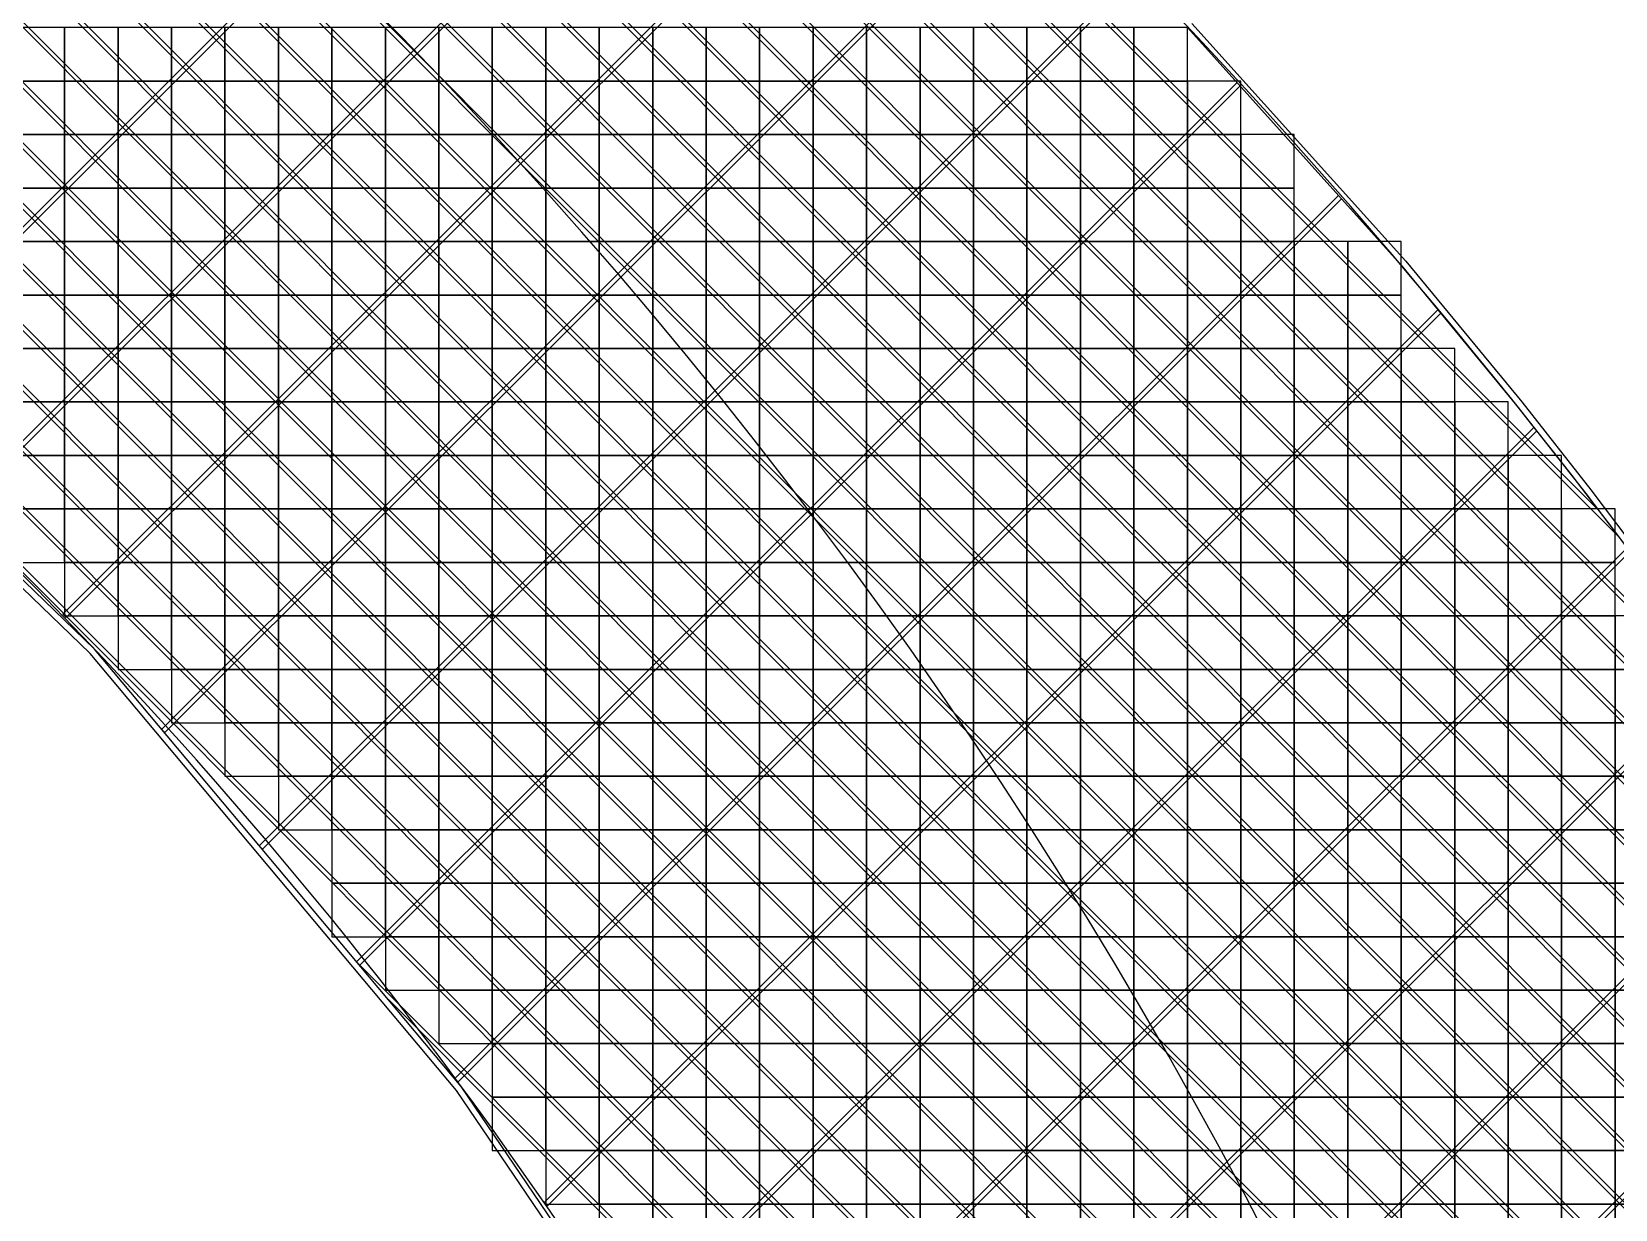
# Model space of a CAD drawing. Extents: x -31693 to 409283, y -98233 to 151957.
# Drawn here: x 121237 to 136047, y 85167 to 96178 of the extents above; entities that cross this region are included whole.
import ezdxf

# ---------------------------------------------------------------- set-up
doc = ezdxf.new("R2010")
doc.units = 0
doc.header["$LTSCALE"] = 1000
doc.header["$MEASUREMENT"] = 0
for name, color, linetype in [('500浮箱', 162, 'Continuous'), ('A-G-VISIBLE', 9, 'Continuous'), ('主龙骨', 4, 'Continuous'), ('边梁（14a槽钢', 3, 'Continuous'), ('龙骨', 10, 'Continuous')]:
    doc.layers.add(name, color=color, linetype=linetype)

# ---------------------------------------------------------------- blocks, each defined once
blk = doc.blocks.new('dasd')
at = {"layer": 'A-G-VISIBLE', "linetype": 'Continuous'}
for centre, radius, start, end in [((-132803.822, 42108.688), 57.677, 29.84645, 67.5516), ((-132803.304, 42112.783), 43.061, 27.6831, 69.1971)]:
    blk.add_arc(centre, radius, start, end, dxfattribs=at)

msp = doc.modelspace()

# ---------------------------------------------------------------- linework, layer by layer
at = {"layer": '500浮箱', "elevation": 2850}
for points in [[(121045, 95716), (121545, 95716), (121545, 96216), (121045, 96216)], [(121545, 95716), (122045, 95716), (122045, 96216), (121545, 96216)], [(122045, 95716), (122545, 95716), (122545, 96216), (122045, 96216)], [(122545, 95716), (123045, 95716), (123045, 96216), (122545, 96216)], [(123045, 95716), (123545, 95716), (123545, 96216), (123045, 96216)], [(123545, 95716), (124045, 95716), (124045, 96216), (123545, 96216)], [(124045, 95716), (124545, 95716), (124545, 96216), (124045, 96216)], [(124545, 95716), (125045, 95716), (125045, 96216), (124545, 96216)], [(125045, 95716), (125545, 95716), (125545, 96216), (125045, 96216)], [(125545, 95716), (126045, 95716), (126045, 96216), (125545, 96216)], [(126045, 95716), (126545, 95716), (126545, 96216), (126045, 96216)], [(126545, 95716), (127045, 95716), (127045, 96216), (126545, 96216)], [(127045, 95716), (127545, 95716), (127545, 96216), (127045, 96216)], [(127545, 95716), (128045, 95716), (128045, 96216), (127545, 96216)], [(128045, 95716), (128545, 95716), (128545, 96216), (128045, 96216)], [(128545, 95716), (129045, 95716), (129045, 96216), (128545, 96216)], [(129045, 95716), (129545, 95716), (129545, 96216), (129045, 96216)], [(129545, 95716), (130045, 95716), (130045, 96216), (129545, 96216)], [(130045, 95716), (130545, 95716), (130545, 96216), (130045, 96216)], [(130545, 95716), (131045, 95716), (131045, 96216), (130545, 96216)], [(131045, 95716), (131545, 95716), (131545, 96216), (131045, 96216)], [(131545, 95716), (132045, 95716), (132045, 96216), (131545, 96216)], [(121045, 95216), (121545, 95216), (121545, 95716), (121045, 95716)], [(121545, 95216), (122045, 95216), (122045, 95716), (121545, 95716)], [(122045, 95216), (122545, 95216), (122545, 95716), (122045, 95716)], [(122545, 95216), (123045, 95216), (123045, 95716), (122545, 95716)], [(123045, 95216), (123545, 95216), (123545, 95716), (123045, 95716)], [(123545, 95216), (124045, 95216), (124045, 95716), (123545, 95716)], [(124045, 95216), (124545, 95216), (124545, 95716), (124045, 95716)], [(124545, 95216), (125045, 95216), (125045, 95716), (124545, 95716)], [(125045, 95216), (125545, 95216), (125545, 95716), (125045, 95716)], [(125545, 95216), (126045, 95216), (126045, 95716), (125545, 95716)], [(126045, 95216), (126545, 95216), (126545, 95716), (126045, 95716)], [(126545, 95216), (127045, 95216), (127045, 95716), (126545, 95716)], [(127045, 95216), (127545, 95216), (127545, 95716), (127045, 95716)], [(127545, 95216), (128045, 95216), (128045, 95716), (127545, 95716)], [(128045, 95216), (128545, 95216), (128545, 95716), (128045, 95716)], [(128545, 95216), (129045, 95216), (129045, 95716), (128545, 95716)], [(129045, 95216), (129545, 95216), (129545, 95716), (129045, 95716)], [(129545, 95216), (130045, 95216), (130045, 95716), (129545, 95716)], [(130045, 95216), (130545, 95216), (130545, 95716), (130045, 95716)], [(130545, 95216), (131045, 95216), (131045, 95716), (130545, 95716)], [(131045, 95216), (131545, 95216), (131545, 95716), (131045, 95716)], [(131545, 95216), (132045, 95216), (132045, 95716), (131545, 95716)], [(132045, 95216), (132545, 95216), (132545, 95716), (132045, 95716)], [(121045, 94716), (121545, 94716), (121545, 95216), (121045, 95216)], [(121545, 94716), (122045, 94716), (122045, 95216), (121545, 95216)], [(122045, 94716), (122545, 94716), (122545, 95216), (122045, 95216)], [(122545, 94716), (123045, 94716), (123045, 95216), (122545, 95216)], [(123045, 94716), (123545, 94716), (123545, 95216), (123045, 95216)], [(123545, 94716), (124045, 94716), (124045, 95216), (123545, 95216)], [(124045, 94716), (124545, 94716), (124545, 95216), (124045, 95216)], [(124545, 94716), (125045, 94716), (125045, 95216), (124545, 95216)], [(125045, 94716), (125545, 94716), (125545, 95216), (125045, 95216)], [(125545, 94716), (126045, 94716), (126045, 95216), (125545, 95216)], [(126045, 94716), (126545, 94716), (126545, 95216), (126045, 95216)], [(126545, 94716), (127045, 94716), (127045, 95216), (126545, 95216)], [(127045, 94716), (127545, 94716), (127545, 95216), (127045, 95216)], [(127545, 94716), (128045, 94716), (128045, 95216), (127545, 95216)], [(128045, 94716), (128545, 94716), (128545, 95216), (128045, 95216)], [(128545, 94716), (129045, 94716), (129045, 95216), (128545, 95216)], [(129045, 94716), (129545, 94716), (129545, 95216), (129045, 95216)], [(129545, 94716), (130045, 94716), (130045, 95216), (129545, 95216)], [(130045, 94716), (130545, 94716), (130545, 95216), (130045, 95216)], [(130545, 94716), (131045, 94716), (131045, 95216), (130545, 95216)], [(131045, 94716), (131545, 94716), (131545, 95216), (131045, 95216)], [(131545, 94716), (132045, 94716), (132045, 95216), (131545, 95216)], [(132045, 94716), (132545, 94716), (132545, 95216), (132045, 95216)], [(132545, 94716), (133045, 94716), (133045, 95216), (132545, 95216)], [(121045, 94216), (121545, 94216), (121545, 94716), (121045, 94716)], [(121545, 94216), (122045, 94216), (122045, 94716), (121545, 94716)], [(122045, 94216), (122545, 94216), (122545, 94716), (122045, 94716)], [(122545, 94216), (123045, 94216), (123045, 94716), (122545, 94716)], [(123045, 94216), (123545, 94216), (123545, 94716), (123045, 94716)], [(123545, 94216), (124045, 94216), (124045, 94716), (123545, 94716)], [(124045, 94216), (124545, 94216), (124545, 94716), (124045, 94716)], [(124545, 94216), (125045, 94216), (125045, 94716), (124545, 94716)], [(125045, 94216), (125545, 94216), (125545, 94716), (125045, 94716)], [(125545, 94216), (126045, 94216), (126045, 94716), (125545, 94716)], [(126045, 94216), (126545, 94216), (126545, 94716), (126045, 94716)], [(126545, 94216), (127045, 94216), (127045, 94716), (126545, 94716)], [(127045, 94216), (127545, 94216), (127545, 94716), (127045, 94716)], [(127545, 94216), (128045, 94216), (128045, 94716), (127545, 94716)], [(128045, 94216), (128545, 94216), (128545, 94716), (128045, 94716)], [(128545, 94216), (129045, 94216), (129045, 94716), (128545, 94716)], [(129045, 94216), (129545, 94216), (129545, 94716), (129045, 94716)], [(129545, 94216), (130045, 94216), (130045, 94716), (129545, 94716)], [(130045, 94216), (130545, 94216), (130545, 94716), (130045, 94716)], [(130545, 94216), (131045, 94216), (131045, 94716), (130545, 94716)], [(131045, 94216), (131545, 94216), (131545, 94716), (131045, 94716)], [(131545, 94216), (132045, 94216), (132045, 94716), (131545, 94716)], [(132045, 94216), (132545, 94216), (132545, 94716), (132045, 94716)], [(132545, 94216), (133045, 94216), (133045, 94716), (132545, 94716)], [(121045, 93716), (121545, 93716), (121545, 94216), (121045, 94216)], [(121545, 93716), (122045, 93716), (122045, 94216), (121545, 94216)], [(122045, 93716), (122545, 93716), (122545, 94216), (122045, 94216)], [(122545, 93716), (123045, 93716), (123045, 94216), (122545, 94216)], [(123045, 93716), (123545, 93716), (123545, 94216), (123045, 94216)], [(123545, 93716), (124045, 93716), (124045, 94216), (123545, 94216)], [(124045, 93716), (124545, 93716), (124545, 94216), (124045, 94216)], [(124545, 93716), (125045, 93716), (125045, 94216), (124545, 94216)], [(125045, 93716), (125545, 93716), (125545, 94216), (125045, 94216)], [(125545, 93716), (126045, 93716), (126045, 94216), (125545, 94216)], [(126045, 93716), (126545, 93716), (126545, 94216), (126045, 94216)], [(126545, 93716), (127045, 93716), (127045, 94216), (126545, 94216)], [(127045, 93716), (127545, 93716), (127545, 94216), (127045, 94216)], [(127545, 93716), (128045, 93716), (128045, 94216), (127545, 94216)], [(128045, 93716), (128545, 93716), (128545, 94216), (128045, 94216)], [(128545, 93716), (129045, 93716), (129045, 94216), (128545, 94216)], [(129045, 93716), (129545, 93716), (129545, 94216), (129045, 94216)], [(129545, 93716), (130045, 93716), (130045, 94216), (129545, 94216)], [(130045, 93716), (130545, 93716), (130545, 94216), (130045, 94216)], [(130545, 93716), (131045, 93716), (131045, 94216), (130545, 94216)], [(131045, 93716), (131545, 93716), (131545, 94216), (131045, 94216)], [(131545, 93716), (132045, 93716), (132045, 94216), (131545, 94216)], [(132045, 93716), (132545, 93716), (132545, 94216), (132045, 94216)], [(132545, 93716), (133045, 93716), (133045, 94216), (132545, 94216)], [(133045, 93716), (133545, 93716), (133545, 94216), (133045, 94216)], [(133545, 93716), (134045, 93716), (134045, 94216), (133545, 94216)], [(121045, 93216), (121545, 93216), (121545, 93716), (121045, 93716)], [(121545, 93216), (122045, 93216), (122045, 93716), (121545, 93716)], [(122045, 93216), (122545, 93216), (122545, 93716), (122045, 93716)], [(122545, 93216), (123045, 93216), (123045, 93716), (122545, 93716)], [(123045, 93216), (123545, 93216), (123545, 93716), (123045, 93716)], [(123545, 93216), (124045, 93216), (124045, 93716), (123545, 93716)], [(124045, 93216), (124545, 93216), (124545, 93716), (124045, 93716)], [(124545, 93216), (125045, 93216), (125045, 93716), (124545, 93716)], [(125045, 93216), (125545, 93216), (125545, 93716), (125045, 93716)], [(125545, 93216), (126045, 93216), (126045, 93716), (125545, 93716)], [(126045, 93216), (126545, 93216), (126545, 93716), (126045, 93716)], [(126545, 93216), (127045, 93216), (127045, 93716), (126545, 93716)], [(127045, 93216), (127545, 93216), (127545, 93716), (127045, 93716)], [(127545, 93216), (128045, 93216), (128045, 93716), (127545, 93716)], [(128045, 93216), (128545, 93216), (128545, 93716), (128045, 93716)], [(128545, 93216), (129045, 93216), (129045, 93716), (128545, 93716)], [(129045, 93216), (129545, 93216), (129545, 93716), (129045, 93716)], [(129545, 93216), (130045, 93216), (130045, 93716), (129545, 93716)], [(130045, 93216), (130545, 93216), (130545, 93716), (130045, 93716)], [(130545, 93216), (131045, 93216), (131045, 93716), (130545, 93716)], [(131045, 93216), (131545, 93216), (131545, 93716), (131045, 93716)], [(131545, 93216), (132045, 93216), (132045, 93716), (131545, 93716)], [(132045, 93216), (132545, 93216), (132545, 93716), (132045, 93716)], [(132545, 93216), (133045, 93216), (133045, 93716), (132545, 93716)], [(133045, 93216), (133545, 93216), (133545, 93716), (133045, 93716)], [(133545, 93216), (134045, 93216), (134045, 93716), (133545, 93716)], [(121045, 92716), (121545, 92716), (121545, 93216), (121045, 93216)], [(121545, 92716), (122045, 92716), (122045, 93216), (121545, 93216)], [(122045, 92716), (122545, 92716), (122545, 93216), (122045, 93216)], [(122545, 92716), (123045, 92716), (123045, 93216), (122545, 93216)], [(123045, 92716), (123545, 92716), (123545, 93216), (123045, 93216)], [(123545, 92716), (124045, 92716), (124045, 93216), (123545, 93216)], [(124045, 92716), (124545, 92716), (124545, 93216), (124045, 93216)], [(124545, 92716), (125045, 92716), (125045, 93216), (124545, 93216)], [(125045, 92716), (125545, 92716), (125545, 93216), (125045, 93216)], [(125545, 92716), (126045, 92716), (126045, 93216), (125545, 93216)], [(126045, 92716), (126545, 92716), (126545, 93216), (126045, 93216)], [(126545, 92716), (127045, 92716), (127045, 93216), (126545, 93216)], [(127045, 92716), (127545, 92716), (127545, 93216), (127045, 93216)], [(127545, 92716), (128045, 92716), (128045, 93216), (127545, 93216)], [(128045, 92716), (128545, 92716), (128545, 93216), (128045, 93216)], [(128545, 92716), (129045, 92716), (129045, 93216), (128545, 93216)], [(129045, 92716), (129545, 92716), (129545, 93216), (129045, 93216)], [(129545, 92716), (130045, 92716), (130045, 93216), (129545, 93216)], [(130045, 92716), (130545, 92716), (130545, 93216), (130045, 93216)], [(130545, 92716), (131045, 92716), (131045, 93216), (130545, 93216)], [(131045, 92716), (131545, 92716), (131545, 93216), (131045, 93216)], [(131545, 92716), (132045, 92716), (132045, 93216), (131545, 93216)], [(132045, 92716), (132545, 92716), (132545, 93216), (132045, 93216)], [(132545, 92716), (133045, 92716), (133045, 93216), (132545, 93216)], [(133045, 92716), (133545, 92716), (133545, 93216), (133045, 93216)], [(133545, 92716), (134045, 92716), (134045, 93216), (133545, 93216)], [(134045, 92716), (134545, 92716), (134545, 93216), (134045, 93216)], [(121045, 92216), (121545, 92216), (121545, 92716), (121045, 92716)], [(121545, 92216), (122045, 92216), (122045, 92716), (121545, 92716)], [(122045, 92216), (122545, 92216), (122545, 92716), (122045, 92716)], [(122545, 92216), (123045, 92216), (123045, 92716), (122545, 92716)], [(123045, 92216), (123545, 92216), (123545, 92716), (123045, 92716)], [(123545, 92216), (124045, 92216), (124045, 92716), (123545, 92716)], [(124045, 92216), (124545, 92216), (124545, 92716), (124045, 92716)], [(124545, 92216), (125045, 92216), (125045, 92716), (124545, 92716)], [(125045, 92216), (125545, 92216), (125545, 92716), (125045, 92716)], [(125545, 92216), (126045, 92216), (126045, 92716), (125545, 92716)], [(126045, 92216), (126545, 92216), (126545, 92716), (126045, 92716)], [(126545, 92216), (127045, 92216), (127045, 92716), (126545, 92716)], [(127045, 92216), (127545, 92216), (127545, 92716), (127045, 92716)], [(127545, 92216), (128045, 92216), (128045, 92716), (127545, 92716)], [(128045, 92216), (128545, 92216), (128545, 92716), (128045, 92716)], [(128545, 92216), (129045, 92216), (129045, 92716), (128545, 92716)], [(129045, 92216), (129545, 92216), (129545, 92716), (129045, 92716)], [(129545, 92216), (130045, 92216), (130045, 92716), (129545, 92716)], [(130045, 92216), (130545, 92216), (130545, 92716), (130045, 92716)], [(130545, 92216), (131045, 92216), (131045, 92716), (130545, 92716)], [(131045, 92216), (131545, 92216), (131545, 92716), (131045, 92716)], [(131545, 92216), (132045, 92216), (132045, 92716), (131545, 92716)], [(132045, 92216), (132545, 92216), (132545, 92716), (132045, 92716)], [(132545, 92216), (133045, 92216), (133045, 92716), (132545, 92716)], [(133045, 92216), (133545, 92216), (133545, 92716), (133045, 92716)], [(133545, 92216), (134045, 92216), (134045, 92716), (133545, 92716)], [(134045, 92216), (134545, 92216), (134545, 92716), (134045, 92716)], [(134545, 92216), (135045, 92216), (135045, 92716), (134545, 92716)], [(121045, 91716), (121545, 91716), (121545, 92216), (121045, 92216)], [(121545, 91716), (122045, 91716), (122045, 92216), (121545, 92216)], [(122045, 91716), (122545, 91716), (122545, 92216), (122045, 92216)], [(122545, 91716), (123045, 91716), (123045, 92216), (122545, 92216)], [(123045, 91716), (123545, 91716), (123545, 92216), (123045, 92216)], [(123545, 91716), (124045, 91716), (124045, 92216), (123545, 92216)], [(124045, 91716), (124545, 91716), (124545, 92216), (124045, 92216)], [(124545, 91716), (125045, 91716), (125045, 92216), (124545, 92216)], [(125045, 91716), (125545, 91716), (125545, 92216), (125045, 92216)], [(125545, 91716), (126045, 91716), (126045, 92216), (125545, 92216)], [(126045, 91716), (126545, 91716), (126545, 92216), (126045, 92216)], [(126545, 91716), (127045, 91716), (127045, 92216), (126545, 92216)], [(127045, 91716), (127545, 91716), (127545, 92216), (127045, 92216)], [(127545, 91716), (128045, 91716), (128045, 92216), (127545, 92216)], [(128045, 91716), (128545, 91716), (128545, 92216), (128045, 92216)], [(128545, 91716), (129045, 91716), (129045, 92216), (128545, 92216)], [(129045, 91716), (129545, 91716), (129545, 92216), (129045, 92216)], [(129545, 91716), (130045, 91716), (130045, 92216), (129545, 92216)], [(130045, 91716), (130545, 91716), (130545, 92216), (130045, 92216)], [(130545, 91716), (131045, 91716), (131045, 92216), (130545, 92216)], [(131045, 91716), (131545, 91716), (131545, 92216), (131045, 92216)], [(131545, 91716), (132045, 91716), (132045, 92216), (131545, 92216)], [(132045, 91716), (132545, 91716), (132545, 92216), (132045, 92216)], [(132545, 91716), (133045, 91716), (133045, 92216), (132545, 92216)], [(133045, 91716), (133545, 91716), (133545, 92216), (133045, 92216)], [(133545, 91716), (134045, 91716), (134045, 92216), (133545, 92216)], [(134045, 91716), (134545, 91716), (134545, 92216), (134045, 92216)], [(134545, 91716), (135045, 91716), (135045, 92216), (134545, 92216)], [(135045, 91716), (135545, 91716), (135545, 92216), (135045, 92216)], [(121045, 91216), (121545, 91216), (121545, 91716), (121045, 91716)], [(121545, 91216), (122045, 91216), (122045, 91716), (121545, 91716)], [(122045, 91216), (122545, 91216), (122545, 91716), (122045, 91716)], [(122545, 91216), (123045, 91216), (123045, 91716), (122545, 91716)], [(123045, 91216), (123545, 91216), (123545, 91716), (123045, 91716)], [(123545, 91216), (124045, 91216), (124045, 91716), (123545, 91716)], [(124045, 91216), (124545, 91216), (124545, 91716), (124045, 91716)], [(124545, 91216), (125045, 91216), (125045, 91716), (124545, 91716)], [(125045, 91216), (125545, 91216), (125545, 91716), (125045, 91716)], [(125545, 91216), (126045, 91216), (126045, 91716), (125545, 91716)], [(126045, 91216), (126545, 91216), (126545, 91716), (126045, 91716)], [(126545, 91216), (127045, 91216), (127045, 91716), (126545, 91716)], [(127045, 91216), (127545, 91216), (127545, 91716), (127045, 91716)], [(127545, 91216), (128045, 91216), (128045, 91716), (127545, 91716)], [(128045, 91216), (128545, 91216), (128545, 91716), (128045, 91716)], [(128545, 91216), (129045, 91216), (129045, 91716), (128545, 91716)], [(129045, 91216), (129545, 91216), (129545, 91716), (129045, 91716)], [(129545, 91216), (130045, 91216), (130045, 91716), (129545, 91716)], [(130045, 91216), (130545, 91216), (130545, 91716), (130045, 91716)], [(130545, 91216), (131045, 91216), (131045, 91716), (130545, 91716)], [(131045, 91216), (131545, 91216), (131545, 91716), (131045, 91716)], [(131545, 91216), (132045, 91216), (132045, 91716), (131545, 91716)], [(132045, 91216), (132545, 91216), (132545, 91716), (132045, 91716)], [(132545, 91216), (133045, 91216), (133045, 91716), (132545, 91716)], [(133045, 91216), (133545, 91216), (133545, 91716), (133045, 91716)], [(133545, 91216), (134045, 91216), (134045, 91716), (133545, 91716)], [(134045, 91216), (134545, 91216), (134545, 91716), (134045, 91716)], [(134545, 91216), (135045, 91216), (135045, 91716), (134545, 91716)], [(135045, 91216), (135545, 91216), (135545, 91716), (135045, 91716)], [(135545, 91216), (136045, 91216), (136045, 91716), (135545, 91716)], [(121545, 90716), (122045, 90716), (122045, 91216), (121545, 91216)], [(122045, 90716), (122545, 90716), (122545, 91216), (122045, 91216)], [(122545, 90716), (123045, 90716), (123045, 91216), (122545, 91216)], [(123045, 90716), (123545, 90716), (123545, 91216), (123045, 91216)], [(123545, 90716), (124045, 90716), (124045, 91216), (123545, 91216)], [(124045, 90716), (124545, 90716), (124545, 91216), (124045, 91216)], [(124545, 90716), (125045, 90716), (125045, 91216), (124545, 91216)], [(125045, 90716), (125545, 90716), (125545, 91216), (125045, 91216)], [(125545, 90716), (126045, 90716), (126045, 91216), (125545, 91216)], [(126045, 90716), (126545, 90716), (126545, 91216), (126045, 91216)], [(126545, 90716), (127045, 90716), (127045, 91216), (126545, 91216)], [(127045, 90716), (127545, 90716), (127545, 91216), (127045, 91216)], [(127545, 90716), (128045, 90716), (128045, 91216), (127545, 91216)], [(128045, 90716), (128545, 90716), (128545, 91216), (128045, 91216)], [(128545, 90716), (129045, 90716), (129045, 91216), (128545, 91216)], [(129045, 90716), (129545, 90716), (129545, 91216), (129045, 91216)], [(129545, 90716), (130045, 90716), (130045, 91216), (129545, 91216)], [(130045, 90716), (130545, 90716), (130545, 91216), (130045, 91216)], [(130545, 90716), (131045, 90716), (131045, 91216), (130545, 91216)], [(131045, 90716), (131545, 90716), (131545, 91216), (131045, 91216)], [(131545, 90716), (132045, 90716), (132045, 91216), (131545, 91216)], [(132045, 90716), (132545, 90716), (132545, 91216), (132045, 91216)], [(132545, 90716), (133045, 90716), (133045, 91216), (132545, 91216)], [(133045, 90716), (133545, 90716), (133545, 91216), (133045, 91216)], [(133545, 90716), (134045, 90716), (134045, 91216), (133545, 91216)], [(134045, 90716), (134545, 90716), (134545, 91216), (134045, 91216)], [(134545, 90716), (135045, 90716), (135045, 91216), (134545, 91216)], [(135045, 90716), (135545, 90716), (135545, 91216), (135045, 91216)], [(135545, 90716), (136045, 90716), (136045, 91216), (135545, 91216)], [(122045, 90216), (122545, 90216), (122545, 90716), (122045, 90716)], [(122545, 90216), (123045, 90216), (123045, 90716), (122545, 90716)], [(123045, 90216), (123545, 90216), (123545, 90716), (123045, 90716)], [(123545, 90216), (124045, 90216), (124045, 90716), (123545, 90716)], [(124045, 90216), (124545, 90216), (124545, 90716), (124045, 90716)], [(124545, 90216), (125045, 90216), (125045, 90716), (124545, 90716)], [(125045, 90216), (125545, 90216), (125545, 90716), (125045, 90716)], [(125545, 90216), (126045, 90216), (126045, 90716), (125545, 90716)], [(126045, 90216), (126545, 90216), (126545, 90716), (126045, 90716)], [(126545, 90216), (127045, 90216), (127045, 90716), (126545, 90716)], [(127045, 90216), (127545, 90216), (127545, 90716), (127045, 90716)], [(127545, 90216), (128045, 90216), (128045, 90716), (127545, 90716)], [(128045, 90216), (128545, 90216), (128545, 90716), (128045, 90716)], [(128545, 90216), (129045, 90216), (129045, 90716), (128545, 90716)], [(129045, 90216), (129545, 90216), (129545, 90716), (129045, 90716)], [(129545, 90216), (130045, 90216), (130045, 90716), (129545, 90716)], [(130045, 90216), (130545, 90216), (130545, 90716), (130045, 90716)], [(130545, 90216), (131045, 90216), (131045, 90716), (130545, 90716)], [(131045, 90216), (131545, 90216), (131545, 90716), (131045, 90716)], [(131545, 90216), (132045, 90216), (132045, 90716), (131545, 90716)], [(132045, 90216), (132545, 90216), (132545, 90716), (132045, 90716)], [(132545, 90216), (133045, 90216), (133045, 90716), (132545, 90716)], [(133045, 90216), (133545, 90216), (133545, 90716), (133045, 90716)], [(133545, 90216), (134045, 90216), (134045, 90716), (133545, 90716)], [(134045, 90216), (134545, 90216), (134545, 90716), (134045, 90716)], [(134545, 90216), (135045, 90216), (135045, 90716), (134545, 90716)], [(135045, 90216), (135545, 90216), (135545, 90716), (135045, 90716)], [(135545, 90216), (136045, 90216), (136045, 90716), (135545, 90716)], [(136045, 90216), (136545, 90216), (136545, 90716), (136045, 90716)], [(122545, 89716), (123045, 89716), (123045, 90216), (122545, 90216)], [(123045, 89716), (123545, 89716), (123545, 90216), (123045, 90216)], [(123545, 89716), (124045, 89716), (124045, 90216), (123545, 90216)], [(124045, 89716), (124545, 89716), (124545, 90216), (124045, 90216)], [(124545, 89716), (125045, 89716), (125045, 90216), (124545, 90216)], [(125045, 89716), (125545, 89716), (125545, 90216), (125045, 90216)], [(125545, 89716), (126045, 89716), (126045, 90216), (125545, 90216)], [(126045, 89716), (126545, 89716), (126545, 90216), (126045, 90216)], [(126545, 89716), (127045, 89716), (127045, 90216), (126545, 90216)], [(127045, 89716), (127545, 89716), (127545, 90216), (127045, 90216)], [(127545, 89716), (128045, 89716), (128045, 90216), (127545, 90216)], [(128045, 89716), (128545, 89716), (128545, 90216), (128045, 90216)], [(128545, 89716), (129045, 89716), (129045, 90216), (128545, 90216)], [(129045, 89716), (129545, 89716), (129545, 90216), (129045, 90216)], [(129545, 89716), (130045, 89716), (130045, 90216), (129545, 90216)], [(130045, 89716), (130545, 89716), (130545, 90216), (130045, 90216)], [(130545, 89716), (131045, 89716), (131045, 90216), (130545, 90216)], [(131045, 89716), (131545, 89716), (131545, 90216), (131045, 90216)], [(131545, 89716), (132045, 89716), (132045, 90216), (131545, 90216)], [(132045, 89716), (132545, 89716), (132545, 90216), (132045, 90216)], [(132545, 89716), (133045, 89716), (133045, 90216), (132545, 90216)], [(133045, 89716), (133545, 89716), (133545, 90216), (133045, 90216)], [(133545, 89716), (134045, 89716), (134045, 90216), (133545, 90216)], [(134045, 89716), (134545, 89716), (134545, 90216), (134045, 90216)], [(134545, 89716), (135045, 89716), (135045, 90216), (134545, 90216)], [(135045, 89716), (135545, 89716), (135545, 90216), (135045, 90216)], [(135545, 89716), (136045, 89716), (136045, 90216), (135545, 90216)], [(136045, 89716), (136545, 89716), (136545, 90216), (136045, 90216)], [(123045, 89216), (123545, 89216), (123545, 89716), (123045, 89716)], [(123545, 89216), (124045, 89216), (124045, 89716), (123545, 89716)], [(124045, 89216), (124545, 89216), (124545, 89716), (124045, 89716)], [(124545, 89216), (125045, 89216), (125045, 89716), (124545, 89716)], [(125045, 89216), (125545, 89216), (125545, 89716), (125045, 89716)], [(125545, 89216), (126045, 89216), (126045, 89716), (125545, 89716)], [(126045, 89216), (126545, 89216), (126545, 89716), (126045, 89716)], [(126545, 89216), (127045, 89216), (127045, 89716), (126545, 89716)], [(127045, 89216), (127545, 89216), (127545, 89716), (127045, 89716)], [(127545, 89216), (128045, 89216), (128045, 89716), (127545, 89716)], [(128045, 89216), (128545, 89216), (128545, 89716), (128045, 89716)], [(128545, 89216), (129045, 89216), (129045, 89716), (128545, 89716)], [(129045, 89216), (129545, 89216), (129545, 89716), (129045, 89716)], [(129545, 89216), (130045, 89216), (130045, 89716), (129545, 89716)], [(130045, 89216), (130545, 89216), (130545, 89716), (130045, 89716)], [(130545, 89216), (131045, 89216), (131045, 89716), (130545, 89716)], [(131045, 89216), (131545, 89216), (131545, 89716), (131045, 89716)], [(131545, 89216), (132045, 89216), (132045, 89716), (131545, 89716)], [(132045, 89216), (132545, 89216), (132545, 89716), (132045, 89716)], [(132545, 89216), (133045, 89216), (133045, 89716), (132545, 89716)], [(133045, 89216), (133545, 89216), (133545, 89716), (133045, 89716)], [(133545, 89216), (134045, 89216), (134045, 89716), (133545, 89716)], [(134045, 89216), (134545, 89216), (134545, 89716), (134045, 89716)], [(134545, 89216), (135045, 89216), (135045, 89716), (134545, 89716)], [(135045, 89216), (135545, 89216), (135545, 89716), (135045, 89716)], [(135545, 89216), (136045, 89216), (136045, 89716), (135545, 89716)], [(136045, 89216), (136545, 89216), (136545, 89716), (136045, 89716)], [(123545, 88716), (124045, 88716), (124045, 89216), (123545, 89216)], [(124045, 88716), (124545, 88716), (124545, 89216), (124045, 89216)], [(124545, 88716), (125045, 88716), (125045, 89216), (124545, 89216)], [(125045, 88716), (125545, 88716), (125545, 89216), (125045, 89216)], [(125545, 88716), (126045, 88716), (126045, 89216), (125545, 89216)], [(126045, 88716), (126545, 88716), (126545, 89216), (126045, 89216)], [(126545, 88716), (127045, 88716), (127045, 89216), (126545, 89216)], [(127045, 88716), (127545, 88716), (127545, 89216), (127045, 89216)], [(127545, 88716), (128045, 88716), (128045, 89216), (127545, 89216)], [(128045, 88716), (128545, 88716), (128545, 89216), (128045, 89216)], [(128545, 88716), (129045, 88716), (129045, 89216), (128545, 89216)], [(129045, 88716), (129545, 88716), (129545, 89216), (129045, 89216)], [(129545, 88716), (130045, 88716), (130045, 89216), (129545, 89216)], [(130045, 88716), (130545, 88716), (130545, 89216), (130045, 89216)], [(130545, 88716), (131045, 88716), (131045, 89216), (130545, 89216)], [(131045, 88716), (131545, 88716), (131545, 89216), (131045, 89216)], [(131545, 88716), (132045, 88716), (132045, 89216), (131545, 89216)], [(132045, 88716), (132545, 88716), (132545, 89216), (132045, 89216)], [(132545, 88716), (133045, 88716), (133045, 89216), (132545, 89216)], [(133045, 88716), (133545, 88716), (133545, 89216), (133045, 89216)], [(133545, 88716), (134045, 88716), (134045, 89216), (133545, 89216)], [(134045, 88716), (134545, 88716), (134545, 89216), (134045, 89216)], [(134545, 88716), (135045, 88716), (135045, 89216), (134545, 89216)], [(135045, 88716), (135545, 88716), (135545, 89216), (135045, 89216)], [(135545, 88716), (136045, 88716), (136045, 89216), (135545, 89216)], [(136045, 88716), (136545, 88716), (136545, 89216), (136045, 89216)], [(124045, 88216), (124545, 88216), (124545, 88716), (124045, 88716)], [(124545, 88216), (125045, 88216), (125045, 88716), (124545, 88716)], [(125045, 88216), (125545, 88216), (125545, 88716), (125045, 88716)], [(125545, 88216), (126045, 88216), (126045, 88716), (125545, 88716)], [(126045, 88216), (126545, 88216), (126545, 88716), (126045, 88716)], [(126545, 88216), (127045, 88216), (127045, 88716), (126545, 88716)], [(127045, 88216), (127545, 88216), (127545, 88716), (127045, 88716)], [(127545, 88216), (128045, 88216), (128045, 88716), (127545, 88716)], [(128045, 88216), (128545, 88216), (128545, 88716), (128045, 88716)], [(128545, 88216), (129045, 88216), (129045, 88716), (128545, 88716)], [(129045, 88216), (129545, 88216), (129545, 88716), (129045, 88716)], [(129545, 88216), (130045, 88216), (130045, 88716), (129545, 88716)], [(130045, 88216), (130545, 88216), (130545, 88716), (130045, 88716)], [(130545, 88216), (131045, 88216), (131045, 88716), (130545, 88716)], [(131045, 88216), (131545, 88216), (131545, 88716), (131045, 88716)], [(131545, 88216), (132045, 88216), (132045, 88716), (131545, 88716)], [(132045, 88216), (132545, 88216), (132545, 88716), (132045, 88716)], [(132545, 88216), (133045, 88216), (133045, 88716), (132545, 88716)], [(133045, 88216), (133545, 88216), (133545, 88716), (133045, 88716)], [(133545, 88216), (134045, 88216), (134045, 88716), (133545, 88716)], [(134045, 88216), (134545, 88216), (134545, 88716), (134045, 88716)], [(134545, 88216), (135045, 88216), (135045, 88716), (134545, 88716)], [(135045, 88216), (135545, 88216), (135545, 88716), (135045, 88716)], [(135545, 88216), (136045, 88216), (136045, 88716), (135545, 88716)], [(136045, 88216), (136545, 88216), (136545, 88716), (136045, 88716)], [(124045, 87716), (124545, 87716), (124545, 88216), (124045, 88216)], [(124545, 87716), (125045, 87716), (125045, 88216), (124545, 88216)], [(125045, 87716), (125545, 87716), (125545, 88216), (125045, 88216)], [(125545, 87716), (126045, 87716), (126045, 88216), (125545, 88216)], [(126045, 87716), (126545, 87716), (126545, 88216), (126045, 88216)], [(126545, 87716), (127045, 87716), (127045, 88216), (126545, 88216)], [(127045, 87716), (127545, 87716), (127545, 88216), (127045, 88216)], [(127545, 87716), (128045, 87716), (128045, 88216), (127545, 88216)], [(128045, 87716), (128545, 87716), (128545, 88216), (128045, 88216)], [(128545, 87716), (129045, 87716), (129045, 88216), (128545, 88216)], [(129045, 87716), (129545, 87716), (129545, 88216), (129045, 88216)], [(129545, 87716), (130045, 87716), (130045, 88216), (129545, 88216)], [(130045, 87716), (130545, 87716), (130545, 88216), (130045, 88216)], [(130545, 87716), (131045, 87716), (131045, 88216), (130545, 88216)], [(131045, 87716), (131545, 87716), (131545, 88216), (131045, 88216)], [(131545, 87716), (132045, 87716), (132045, 88216), (131545, 88216)], [(132045, 87716), (132545, 87716), (132545, 88216), (132045, 88216)], [(132545, 87716), (133045, 87716), (133045, 88216), (132545, 88216)], [(133045, 87716), (133545, 87716), (133545, 88216), (133045, 88216)], [(133545, 87716), (134045, 87716), (134045, 88216), (133545, 88216)], [(134045, 87716), (134545, 87716), (134545, 88216), (134045, 88216)], [(134545, 87716), (135045, 87716), (135045, 88216), (134545, 88216)], [(135045, 87716), (135545, 87716), (135545, 88216), (135045, 88216)], [(135545, 87716), (136045, 87716), (136045, 88216), (135545, 88216)], [(136045, 87716), (136545, 87716), (136545, 88216), (136045, 88216)], [(124545, 87216), (125045, 87216), (125045, 87716), (124545, 87716)], [(125045, 87216), (125545, 87216), (125545, 87716), (125045, 87716)], [(125545, 87216), (126045, 87216), (126045, 87716), (125545, 87716)], [(126045, 87216), (126545, 87216), (126545, 87716), (126045, 87716)], [(126545, 87216), (127045, 87216), (127045, 87716), (126545, 87716)], [(127045, 87216), (127545, 87216), (127545, 87716), (127045, 87716)], [(127545, 87216), (128045, 87216), (128045, 87716), (127545, 87716)], [(128045, 87216), (128545, 87216), (128545, 87716), (128045, 87716)], [(128545, 87216), (129045, 87216), (129045, 87716), (128545, 87716)], [(129045, 87216), (129545, 87216), (129545, 87716), (129045, 87716)], [(129545, 87216), (130045, 87216), (130045, 87716), (129545, 87716)], [(130045, 87216), (130545, 87216), (130545, 87716), (130045, 87716)], [(130545, 87216), (131045, 87216), (131045, 87716), (130545, 87716)], [(131045, 87216), (131545, 87216), (131545, 87716), (131045, 87716)], [(131545, 87216), (132045, 87216), (132045, 87716), (131545, 87716)], [(132045, 87216), (132545, 87216), (132545, 87716), (132045, 87716)], [(132545, 87216), (133045, 87216), (133045, 87716), (132545, 87716)], [(133045, 87216), (133545, 87216), (133545, 87716), (133045, 87716)], [(133545, 87216), (134045, 87216), (134045, 87716), (133545, 87716)], [(134045, 87216), (134545, 87216), (134545, 87716), (134045, 87716)], [(134545, 87216), (135045, 87216), (135045, 87716), (134545, 87716)], [(135045, 87216), (135545, 87216), (135545, 87716), (135045, 87716)], [(135545, 87216), (136045, 87216), (136045, 87716), (135545, 87716)], [(136045, 87216), (136545, 87216), (136545, 87716), (136045, 87716)], [(125045, 86716), (125545, 86716), (125545, 87216), (125045, 87216)], [(125545, 86716), (126045, 86716), (126045, 87216), (125545, 87216)], [(126045, 86716), (126545, 86716), (126545, 87216), (126045, 87216)], [(126545, 86716), (127045, 86716), (127045, 87216), (126545, 87216)], [(127045, 86716), (127545, 86716), (127545, 87216), (127045, 87216)], [(127545, 86716), (128045, 86716), (128045, 87216), (127545, 87216)], [(128045, 86716), (128545, 86716), (128545, 87216), (128045, 87216)], [(128545, 86716), (129045, 86716), (129045, 87216), (128545, 87216)], [(129045, 86716), (129545, 86716), (129545, 87216), (129045, 87216)], [(129545, 86716), (130045, 86716), (130045, 87216), (129545, 87216)], [(130045, 86716), (130545, 86716), (130545, 87216), (130045, 87216)], [(130545, 86716), (131045, 86716), (131045, 87216), (130545, 87216)], [(131045, 86716), (131545, 86716), (131545, 87216), (131045, 87216)], [(131545, 86716), (132045, 86716), (132045, 87216), (131545, 87216)], [(132045, 86716), (132545, 86716), (132545, 87216), (132045, 87216)], [(132545, 86716), (133045, 86716), (133045, 87216), (132545, 87216)], [(133045, 86716), (133545, 86716), (133545, 87216), (133045, 87216)], [(133545, 86716), (134045, 86716), (134045, 87216), (133545, 87216)], [(134045, 86716), (134545, 86716), (134545, 87216), (134045, 87216)], [(134545, 86716), (135045, 86716), (135045, 87216), (134545, 87216)], [(135045, 86716), (135545, 86716), (135545, 87216), (135045, 87216)], [(135545, 86716), (136045, 86716), (136045, 87216), (135545, 87216)], [(136045, 86716), (136545, 86716), (136545, 87216), (136045, 87216)], [(125545, 86216), (126045, 86216), (126045, 86716), (125545, 86716)], [(126045, 86216), (126545, 86216), (126545, 86716), (126045, 86716)], [(126545, 86216), (127045, 86216), (127045, 86716), (126545, 86716)], [(127045, 86216), (127545, 86216), (127545, 86716), (127045, 86716)], [(127545, 86216), (128045, 86216), (128045, 86716), (127545, 86716)], [(128045, 86216), (128545, 86216), (128545, 86716), (128045, 86716)], [(128545, 86216), (129045, 86216), (129045, 86716), (128545, 86716)], [(129045, 86216), (129545, 86216), (129545, 86716), (129045, 86716)], [(129545, 86216), (130045, 86216), (130045, 86716), (129545, 86716)], [(130045, 86216), (130545, 86216), (130545, 86716), (130045, 86716)], [(130545, 86216), (131045, 86216), (131045, 86716), (130545, 86716)], [(131045, 86216), (131545, 86216), (131545, 86716), (131045, 86716)], [(131545, 86216), (132045, 86216), (132045, 86716), (131545, 86716)], [(132045, 86216), (132545, 86216), (132545, 86716), (132045, 86716)], [(132545, 86216), (133045, 86216), (133045, 86716), (132545, 86716)], [(133045, 86216), (133545, 86216), (133545, 86716), (133045, 86716)], [(133545, 86216), (134045, 86216), (134045, 86716), (133545, 86716)], [(134045, 86216), (134545, 86216), (134545, 86716), (134045, 86716)], [(134545, 86216), (135045, 86216), (135045, 86716), (134545, 86716)], [(135045, 86216), (135545, 86216), (135545, 86716), (135045, 86716)], [(135545, 86216), (136045, 86216), (136045, 86716), (135545, 86716)], [(136045, 86216), (136545, 86216), (136545, 86716), (136045, 86716)], [(125545, 85716), (126045, 85716), (126045, 86216), (125545, 86216)], [(126045, 85716), (126545, 85716), (126545, 86216), (126045, 86216)], [(126545, 85716), (127045, 85716), (127045, 86216), (126545, 86216)], [(127045, 85716), (127545, 85716), (127545, 86216), (127045, 86216)], [(127545, 85716), (128045, 85716), (128045, 86216), (127545, 86216)], [(128045, 85716), (128545, 85716), (128545, 86216), (128045, 86216)], [(128545, 85716), (129045, 85716), (129045, 86216), (128545, 86216)], [(129045, 85716), (129545, 85716), (129545, 86216), (129045, 86216)], [(129545, 85716), (130045, 85716), (130045, 86216), (129545, 86216)], [(130045, 85716), (130545, 85716), (130545, 86216), (130045, 86216)], [(130545, 85716), (131045, 85716), (131045, 86216), (130545, 86216)], [(131045, 85716), (131545, 85716), (131545, 86216), (131045, 86216)], [(131545, 85716), (132045, 85716), (132045, 86216), (131545, 86216)], [(132045, 85716), (132545, 85716), (132545, 86216), (132045, 86216)], [(132545, 85716), (133045, 85716), (133045, 86216), (132545, 86216)], [(133045, 85716), (133545, 85716), (133545, 86216), (133045, 86216)], [(133545, 85716), (134045, 85716), (134045, 86216), (133545, 86216)], [(134045, 85716), (134545, 85716), (134545, 86216), (134045, 86216)], [(134545, 85716), (135045, 85716), (135045, 86216), (134545, 86216)], [(135045, 85716), (135545, 85716), (135545, 86216), (135045, 86216)], [(135545, 85716), (136045, 85716), (136045, 86216), (135545, 86216)], [(136045, 85716), (136545, 85716), (136545, 86216), (136045, 86216)], [(126045, 85216), (126545, 85216), (126545, 85716), (126045, 85716)], [(126545, 85216), (127045, 85216), (127045, 85716), (126545, 85716)], [(127045, 85216), (127545, 85216), (127545, 85716), (127045, 85716)], [(127545, 85216), (128045, 85216), (128045, 85716), (127545, 85716)], [(128045, 85216), (128545, 85216), (128545, 85716), (128045, 85716)], [(128545, 85216), (129045, 85216), (129045, 85716), (128545, 85716)], [(129045, 85216), (129545, 85216), (129545, 85716), (129045, 85716)], [(129545, 85216), (130045, 85216), (130045, 85716), (129545, 85716)], [(130045, 85216), (130545, 85216), (130545, 85716), (130045, 85716)], [(130545, 85216), (131045, 85216), (131045, 85716), (130545, 85716)], [(131045, 85216), (131545, 85216), (131545, 85716), (131045, 85716)], [(131545, 85216), (132045, 85216), (132045, 85716), (131545, 85716)], [(132045, 85216), (132545, 85216), (132545, 85716), (132045, 85716)], [(132545, 85216), (133045, 85216), (133045, 85716), (132545, 85716)], [(133045, 85216), (133545, 85216), (133545, 85716), (133045, 85716)], [(133545, 85216), (134045, 85216), (134045, 85716), (133545, 85716)], [(134045, 85216), (134545, 85216), (134545, 85716), (134045, 85716)], [(134545, 85216), (135045, 85216), (135045, 85716), (134545, 85716)], [(135045, 85216), (135545, 85216), (135545, 85716), (135045, 85716)], [(135545, 85216), (136045, 85216), (136045, 85716), (135545, 85716)], [(136045, 85216), (136545, 85216), (136545, 85716), (136045, 85716)], [(126545, 84716), (127045, 84716), (127045, 85216), (126545, 85216)], [(127045, 84716), (127545, 84716), (127545, 85216), (127045, 85216)], [(127545, 84716), (128045, 84716), (128045, 85216), (127545, 85216)], [(128045, 84716), (128545, 84716), (128545, 85216), (128045, 85216)], [(128545, 84716), (129045, 84716), (129045, 85216), (128545, 85216)], [(129045, 84716), (129545, 84716), (129545, 85216), (129045, 85216)], [(129545, 84716), (130045, 84716), (130045, 85216), (129545, 85216)], [(130045, 84716), (130545, 84716), (130545, 85216), (130045, 85216)], [(130545, 84716), (131045, 84716), (131045, 85216), (130545, 85216)], [(131045, 84716), (131545, 84716), (131545, 85216), (131045, 85216)], [(131545, 84716), (132045, 84716), (132045, 85216), (131545, 85216)], [(132045, 84716), (132545, 84716), (132545, 85216), (132045, 85216)], [(132545, 84716), (133045, 84716), (133045, 85216), (132545, 85216)], [(133045, 84716), (133545, 84716), (133545, 85216), (133045, 85216)], [(133545, 84716), (134045, 84716), (134045, 85216), (133545, 85216)], [(134045, 84716), (134545, 84716), (134545, 85216), (134045, 85216)], [(134545, 84716), (135045, 84716), (135045, 85216), (134545, 85216)], [(135045, 84716), (135545, 84716), (135545, 85216), (135045, 85216)], [(135545, 84716), (136045, 84716), (136045, 85216), (135545, 85216)], [(136045, 84716), (136545, 84716), (136545, 85216), (136045, 85216)]]:
    msp.add_lwpolyline(points, close=True, dxfattribs=at)
at = {"layer": '主龙骨', "elevation": 2850}
for points in [[(127418, 100611), (119529, 92731), (119560, 92701), (127451, 100583)], [(128484, 99677), (120491, 91692), (120521, 91662), (128516, 99648)], [(129536, 98729), (121529, 90731), (121560, 90701), (129567, 98699)], [(130556, 97749), (122452, 89654), (122483, 89624), (130586, 97719)], [(131540, 96733), (123365, 88566), (123395, 88536), (131570, 96702)], [(132508, 95701), (124276, 87480), (124306, 87449), (132537, 95669)], [(133457, 94646), (125191, 86388), (125221, 86357), (133486, 94614)], [(134387, 93579), (126029, 85231), (126060, 85201), (134414, 93546)], [(135287, 92480), (126812, 84012), (126842, 83982), (135314, 92446)], [(136159, 91351), (127529, 82731), (127560, 82701), (136185, 91317)], [(136998, 90190), (128319, 81519), (128349, 81489), (137023, 90154)], [(137821, 89013), (128941, 80139), (128971, 80108), (137845, 88976)], [(138596, 87787), (129421, 78623), (129451, 78593), (138619, 87750)]]:
    msp.add_lwpolyline(points, dxfattribs=at)
at = {"layer": '边梁（14a槽钢', "elevation": 2850}
for points in [[(129379, 54020), (129902, 55833), (130401, 57943), (130731, 59714), (130955, 61258), (131169, 63414), (131279, 66237), (131186, 69237), (130874, 72237), (130527, 74317), (130114, 76216), (129237, 79312), (128738, 80751), (127172, 83489), (125255, 86314), (121826, 90404), (119105, 93028), (116116, 95438), (112945, 97560), (108636, 99851)], [(129324, 54038), (129846, 55848), (130344, 57955), (130674, 59724), (130897, 61265), (131111, 63418), (131221, 66237), (131128, 69233), (130816, 72229), (130470, 74306), (130058, 76202), (129181, 79295), (128685, 80727), (127123, 83458), (125209, 86279), (121784, 90364), (119067, 92984), (116082, 95391), (112915, 97510), (108611, 99799)], [(132045, 96216), (134045, 93994), (135127, 92681), (135772, 91860), (136377, 91061), (137706, 89196), (139942, 85655), (141160, 82768), (141794, 80912), (142223, 79467), (142480, 78498), (142660, 77757), (142867, 76829), (143077, 75768), (143313, 74362), (143449, 73387), (143575, 72292)], [(132087, 96255), (134089, 94032), (135172, 92717), (135818, 91895), (136423, 91095), (137754, 89228), (139994, 85682), (141215, 82789), (141849, 80930), (142278, 79482), (142536, 78512), (142717, 77770), (142924, 76841), (143134, 75779), (143370, 74371), (143507, 73394)]]:
    msp.add_lwpolyline(points, dxfattribs=at)
at = {"layer": '龙骨'}
for p, q in [((125209, 102344, 2850), (136072, 91463, 2850)), ((135895, 91697, 2850), (125237, 102372, 2850)), ((124926, 102061, 2850), (137546, 89421, 2850)), ((137405, 89619, 2850), (124954, 102089, 2850)), ((124642, 101778, 2850), (138568, 87831, 2850)), ((138471, 87985, 2850), (124671, 101807, 2850)), ((124359, 101496, 2850), (139541, 86290, 2850)), ((139444, 86444, 2850), (124388, 101524, 2850)), ((124076, 101213, 2850), (140036, 85228, 2850)), ((140065, 85256, 2850), (124105, 101241, 2850)), ((123793, 100930, 2850), (139753, 84945, 2850)), ((139782, 84973, 2850), (123822, 100959, 2850)), ((123510, 100648, 2850), (139470, 84663, 2850)), ((139499, 84691, 2850), (123538, 100676, 2850)), ((123227, 100365, 2850), (139187, 84380, 2850)), ((139216, 84408, 2850), (123255, 100393, 2850)), ((122944, 100083, 2850), (138904, 84097, 2850)), ((138933, 84126, 2850), (122972, 100111, 2850)), ((138650, 83843, 2850), (122689, 99828, 2850)), ((122661, 99800, 2850), (138621, 83815, 2850)), ((138367, 83560, 2850), (122406, 99546, 2850)), ((122378, 99517, 2850), (138338, 83532, 2850)), ((122095, 99235, 2850), (138055, 83249, 2850)), ((138083, 83278, 2850), (122123, 99263, 2850)), ((121812, 98952, 2850), (137772, 82967, 2850)), ((137800, 82995, 2850), (121840, 98980, 2850)), ((121529, 98669, 2850), (137489, 82684, 2850)), ((137517, 82712, 2850), (121557, 98698, 2850)), ((121371, 98262, 2850), (137206, 82401, 2850)), ((137234, 82430, 2850), (121385, 98304, 2850)), ((121229, 97837, 2850), (136923, 82119, 2850)), ((136951, 82147, 2850), (121243, 97880, 2850)), ((136668, 81864, 2850), (121102, 97455, 2850)), ((121088, 97413, 2850), (136640, 81836, 2850)), ((120980, 96954, 2850), (136357, 81553, 2850)), ((136385, 81582, 2850), (120994, 96997, 2850)), ((136102, 81299, 2850), (120853, 96572, 2850)), ((120839, 96530, 2850), (136074, 81271, 2850)), ((135819, 81016, 2850), (120711, 96148, 2850)), ((120697, 96105, 2850), (135791, 80988, 2850)), ((120556, 95681, 2850), (135538, 80675, 2850)), ((135567, 80703, 2850), (120570, 95724, 2850)), ((120414, 95257, 2850), (135255, 80392, 2850)), ((135283, 80421, 2850), (120428, 95299, 2850)), ((120273, 94832, 2850), (134942, 80140, 2850)), ((134970, 80169, 2850), (120287, 94875, 2850)), ((120131, 94408, 2850), (134659, 79858, 2850)), ((134687, 79886, 2850), (120145, 94450, 2850)), ((119990, 93983, 2850), (134376, 79575, 2850)), ((134404, 79603, 2850), (120004, 94026, 2850)), ((134121, 79321, 2850), (119863, 93601, 2850)), ((119848, 93559, 2850), (134093, 79292, 2850)), ((133838, 79038, 2850), (119721, 93177, 2850)), ((119707, 93134, 2850), (133810, 79010, 2850)), ((133555, 78755, 2850), (119580, 92752, 2850)), ((119565, 92710, 2850), (133527, 78727, 2850)), ((133272, 78473, 2850), (124273, 87485, 2850)), ((124570, 87132, 2850), (133244, 78444, 2850))]:
    msp.add_line(p, q, dxfattribs=at)
at = {"layer": '龙骨', "elevation": 2850}
msp.add_lwpolyline([(106438, 7751, 0.149253), (137795, 67716, 0.360669), (95631, 110043, 0.058715), (17434, 114815, 3.295268)], format="xyb", dxfattribs=at)

# ---------------------------------------------------------------- block references
at = {"xscale": 1000, "yscale": 1000, "zscale": 1000}
msp.add_blockref('dasd', (132893911, -42052037, 2850), dxfattribs=at)

doc.saveas('drawing.dxf')
